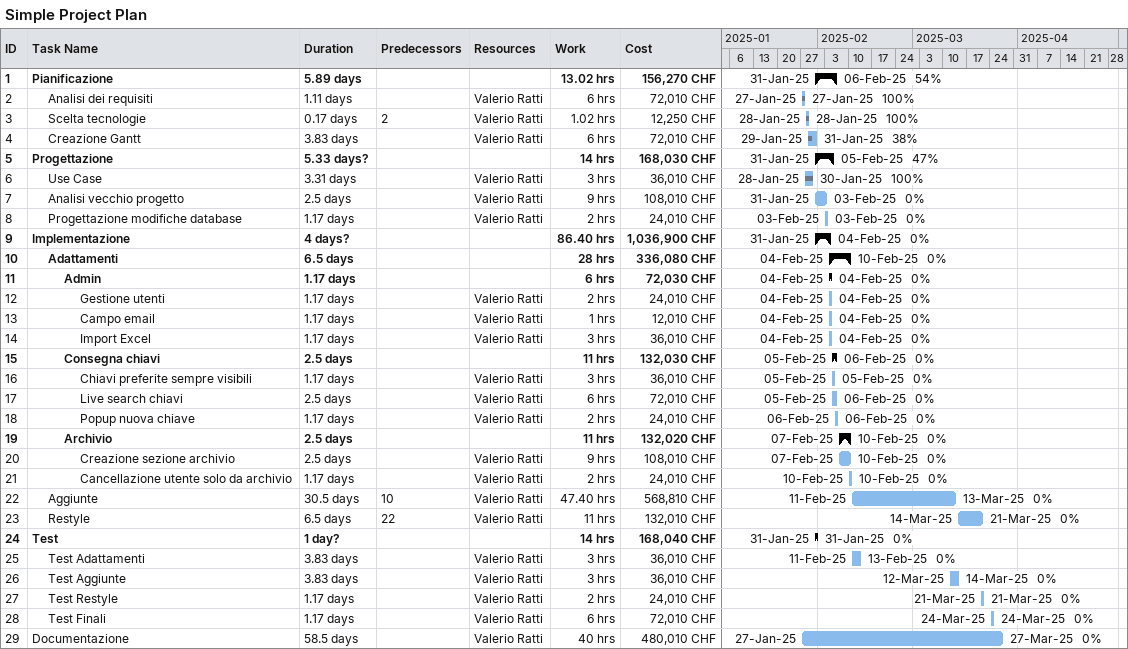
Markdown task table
Simple Project Plan

| ID | Level | Task | Duration | Start | Finish | Predecessors | Resources | % complete | Work (h) | Cost (CHF) |
|---|---|---|---|---|---|---|---|---|---|---|
| 1 | 1 | **Pianificazione** | 5.89d | 2025-01-31 | 2025-02-06 |  |  | 54 | 13.02 | 156270 |
| 2 | 2 | Analisi dei requisiti | 1.11d | 2025-01-27 | 2025-01-27 |  | Valerio Ratti | 100 | 6 | 72010 |
| 3 | 2 | Scelta tecnologie | 0.17d | 2025-01-28 | 2025-01-28 | 2 | Valerio Ratti | 100 | 1.02 | 12250 |
| 4 | 2 | Creazione Gantt | 3.83d | 2025-01-29 | 2025-01-31 |  | Valerio Ratti | 38 | 6 | 72010 |
| 5 | 1 | **Progettazione** | 5.33d? | 2025-01-31 | 2025-02-05 |  |  | 47 | 14 | 168030 |
| 6 | 2 | Use Case | 3.31d | 2025-01-28 | 2025-01-30 |  | Valerio Ratti | 100 | 3 | 36010 |
| 7 | 2 | Analisi vecchio progetto | 2.5d | 2025-01-31 | 2025-02-03 |  | Valerio Ratti | 0 | 9 | 108010 |
| 8 | 2 | Progettazione modifiche database | 1.17d | 2025-02-03 | 2025-02-03 |  | Valerio Ratti | 0 | 2 | 24010 |
| 9 | 1 | **Implementazione** | 4d? | 2025-01-31 | 2025-02-04 |  |  | 0 | 86.40 | 1036900 |
| 10 | 2 | **Adattamenti** | 6.5d | 2025-02-04 | 2025-02-10 |  |  | 0 | 28 | 336080 |
| 11 | 3 | **Admin** | 1.17d | 2025-02-04 | 2025-02-04 |  |  | 0 | 6 | 72030 |
| 12 | 4 | Gestione utenti | 1.17d | 2025-02-04 | 2025-02-04 |  | Valerio Ratti | 0 | 2 | 24010 |
| 13 | 4 | Campo email | 1.17d | 2025-02-04 | 2025-02-04 |  | Valerio Ratti | 0 | 1 | 12010 |
| 14 | 4 | Import Excel | 1.17d | 2025-02-04 | 2025-02-04 |  | Valerio Ratti | 0 | 3 | 36010 |
| 15 | 3 | **Consegna chiavi** | 2.5d | 2025-02-05 | 2025-02-06 |  |  | 0 | 11 | 132030 |
| 16 | 4 | Chiavi preferite sempre visibili | 1.17d | 2025-02-05 | 2025-02-05 |  | Valerio Ratti | 0 | 3 | 36010 |
| 17 | 4 | Live search chiavi | 2.5d | 2025-02-05 | 2025-02-06 |  | Valerio Ratti | 0 | 6 | 72010 |
| 18 | 4 | Popup nuova chiave | 1.17d | 2025-02-06 | 2025-02-06 |  | Valerio Ratti | 0 | 2 | 24010 |
| 19 | 3 | **Archivio** | 2.5d | 2025-02-07 | 2025-02-10 |  |  | 0 | 11 | 132020 |
| 20 | 4 | Creazione sezione archivio | 2.5d | 2025-02-07 | 2025-02-10 |  | Valerio Ratti | 0 | 9 | 108010 |
| 21 | 4 | Cancellazione utente solo da archivio | 1.17d | 2025-02-10 | 2025-02-10 |  | Valerio Ratti | 0 | 2 | 24010 |
| 22 | 2 | Aggiunte | 30.5d | 2025-02-11 | 2025-03-13 | 10 | Valerio Ratti | 0 | 47.40 | 568810 |
| 23 | 2 | Restyle | 6.5d | 2025-03-14 | 2025-03-21 | 22 | Valerio Ratti | 0 | 11 | 132010 |
| 24 | 1 | **Test** | 1d? | 2025-01-31 | 2025-01-31 |  |  | 0 | 14 | 168040 |
| 25 | 2 | Test Adattamenti | 3.83d | 2025-02-11 | 2025-02-13 |  | Valerio Ratti | 0 | 3 | 36010 |
| 26 | 2 | Test Aggiunte | 3.83d | 2025-03-12 | 2025-03-14 |  | Valerio Ratti | 0 | 3 | 36010 |
| 27 | 2 | Test Restyle | 1.17d | 2025-03-21 | 2025-03-21 |  | Valerio Ratti | 0 | 2 | 24010 |
| 28 | 2 | Test Finali | 1.17d | 2025-03-24 | 2025-03-24 |  | Valerio Ratti | 0 | 6 | 72010 |
| 29 | 1 | Documentazione | 58.5d | 2025-01-27 | 2025-03-27 |  | Valerio Ratti | 0 | 40 | 480010 |
